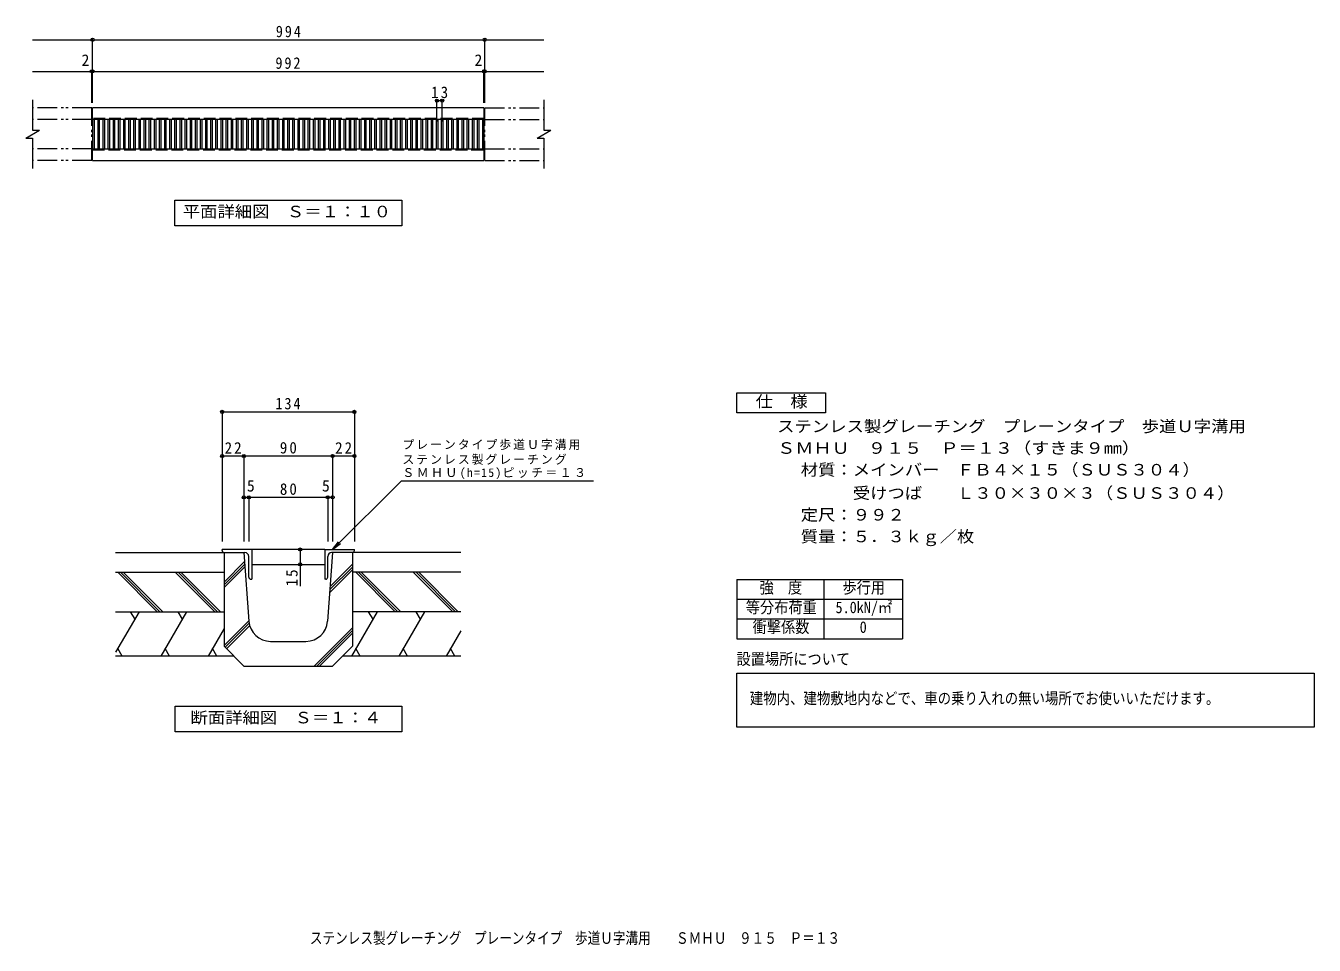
# Model space of a CAD drawing. Units: millimetres at full size, with parts at other scales. Extents: x -658 to 648, y -545 to 387.
import ezdxf
from ezdxf.enums import TextEntityAlignment as Align

# ---------------------------------------------------------------- set-up
doc = ezdxf.new("R2010")
doc.units = ezdxf.units.MM
doc.header["$LTSCALE"] = 4
doc.header["$PDMODE"] = 32
doc.header["$PDSIZE"] = 3.2
doc.linetypes.add('DASHED3', pattern=[4, 3, -1])
doc.linetypes.add('DOUBLE_CHAIN1', pattern=[8.8, 5, -1, 0.6, -0.6, 0.6, -1])
for name, color, linetype, lineweight in [('A-0', 6, 'Continuous', 9), ('A-4', 2, 'Continuous', 9), ('A-5', 7, 'Continuous', 9), ('C-1', 2, 'Continuous', 9), ('C-2', 3, 'Continuous', 9), ('C-4', 7, 'Continuous', 9), ('C-5', 7, 'Continuous', 9)]:
    doc.layers.add(name, color=color, linetype=linetype, lineweight=lineweight)
doc.layers.add('F-5_F-5ﾚｲﾔ', color=2, linetype='Continuous')
doc.styles.add('ＭＳ ゴシック', font='')
doc.styles.get('ＭＳ ゴシック').set_extended_font_data('MS Gothic')

msp = doc.modelspace()

# ---------------------------------------------------------------- linework, layer by layer
at = {"layer": 'A-0', "color": 7}
for p, q in [((-459.372, -3.309), (-459.372, -135.979)), ((-459.372, -4.509), (-325.372, -4.509)), ((-325.372, -3.309), (-325.372, -135.979)), ((-437.372, -49.238), (-459.372, -49.238)), ((-437.372, -48.038), (-437.372, -135.979)), ((-347.372, -49.238), (-437.372, -49.238)), ((-347.372, -48.038), (-347.372, -135.979)), ((-325.372, -49.238), (-347.372, -49.238)), ((-432.372, -91.112), (-437.372, -91.112)), ((-432.372, -89.912), (-432.372, -135.979)), ((-352.372, -91.112), (-432.372, -91.112)), ((-352.372, -89.912), (-352.372, -135.979)), ((-347.372, -91.112), (-352.372, -91.112)), ((-347.372, -143.979), (-341.284, -136.046)), ((-347.372, -143.979), (-339.438, -137.892)), ((-380.29, -143.979), (-380.29, -158.979)), ((-380.29, -158.979), (-380.29, -181.068))]:
    msp.add_line(p, q, dxfattribs=at)
at = {"layer": 'A-0'}
for p, q in [((-567.372, -146.979), (-457.372, -146.979)), ((-457.372, -146.979), (-457.372, -241.979)), ((-457.372, -176.88), (-436.694, -156.202)), ((-347.372, -146.979), (-352.491, -216.593)), ((-217.372, -146.979), (-347.372, -146.979)), ((-567.372, -166.979), (-457.372, -166.979)), ((-525.262, -206.979), (-565.262, -166.979)), ((-522.433, -206.979), (-562.433, -166.979)), ((-519.605, -206.979), (-559.605, -166.979)), ((-466.882, -206.979), (-506.882, -166.979)), ((-464.054, -206.979), (-504.054, -166.979)), ((-461.226, -206.979), (-501.226, -166.979)), ((-457.372, -179.709), (-436.5, -158.837)), ((-457.372, -182.537), (-436.306, -161.471)), ((-350.353, -187.518), (-327.372, -164.537)), ((-350.128, -184.465), (-327.372, -161.709)), ((-349.904, -181.412), (-327.372, -158.88)), ((-217.372, -166.979), (-327.372, -166.979)), ((-283.964, -206.979), (-323.964, -166.979)), ((-281.135, -206.979), (-321.135, -166.979)), ((-278.307, -206.979), (-318.307, -166.979)), ((-225.585, -206.979), (-265.585, -166.979)), ((-222.756, -206.979), (-262.756, -166.979)), ((-219.928, -206.979), (-259.928, -166.979)), ((-543.657, -206.979), (-567.372, -248.055)), ((-567.372, -206.979), (-457.372, -206.979)), ((-552.484, -206.979), (-548.071, -214.624)), ((-495.582, -206.979), (-521.563, -251.979)), ((-504.409, -206.979), (-499.996, -214.624)), ((-302.359, -206.979), (-328.34, -251.979)), ((-217.372, -206.979), (-327.372, -206.979)), ((-311.187, -206.979), (-306.773, -214.624)), ((-254.284, -206.979), (-280.265, -251.979)), ((-263.112, -206.979), (-258.698, -214.624)), ((-457.372, -241.174), (-432.285, -216.086)), ((-456.361, -242.991), (-432.007, -218.636)), ((-454.947, -244.405), (-431.488, -220.946)), ((-457.372, -224.066), (-473.488, -251.979)), ((-366.178, -261.979), (-327.372, -223.173)), ((-363.35, -261.979), (-327.372, -226.002)), ((-360.521, -261.979), (-327.372, -228.83)), ((-217.372, -226.314), (-232.19, -251.979)), ((-560.81, -251.979), (-565.224, -244.335)), ((-512.735, -251.979), (-517.149, -244.335)), ((-464.66, -251.979), (-469.074, -244.335)), ((-457.372, -241.979), (-437.372, -261.979)), ((-410.313, -236.979), (-374.431, -236.979)), ((-319.512, -251.979), (-323.926, -244.335)), ((-271.437, -251.979), (-275.851, -244.335)), ((-223.362, -251.979), (-227.776, -244.335)), ((-447.372, -251.979), (-567.372, -251.979)), ((-217.372, -251.979), (-337.372, -251.979)), ((-437.372, -261.979), (-347.372, -261.979))]:
    msp.add_line(p, q, dxfattribs=at)
at = {"layer": 'A-0', "color": 3}
for p, q in [((-429.372, -143.979), (-459.372, -143.979)), ((-459.372, -144.979), (-459.372, -143.979)), ((-457.372, -146.979), (-436.372, -146.979)), ((-432.372, -171.979), (-432.372, -150.979)), ((-429.372, -143.979), (-429.372, -173.979)), ((-355.372, -143.979), (-429.372, -143.979)), ((-355.372, -143.979), (-355.372, -173.979)), ((-355.372, -143.979), (-325.372, -143.979)), ((-352.372, -171.979), (-352.372, -150.979)), ((-327.372, -146.979), (-348.372, -146.979)), ((-325.372, -144.979), (-325.372, -143.979)), ((-429.372, -158.979), (-355.372, -158.979)), ((-430.372, -173.979), (-429.372, -173.979)), ((-354.372, -173.979), (-355.372, -173.979))]:
    msp.add_line(p, q, dxfattribs=at)
at = {"layer": 'A-0', "color": 7}
msp.add_lwpolyline([(-347.372, -143.979), (-277.585, -74.193), (-82.831, -74.193)], dxfattribs=at)
at = {"layer": 'A-0'}
for points in [[(-457.372, -146.979), (-437.372, -146.979), (-432.253, -216.593)], [(-327.372, -146.979), (-327.372, -241.979), (-347.372, -261.979)]]:
    msp.add_lwpolyline(points, dxfattribs=at)
at = {"layer": 'A-0', "color": 7}
msp.add_lwpolyline([(-507.074, -328.595), (-507.074, -302.595), (-277.074, -302.595), (-277.074, -328.595)], close=True, dxfattribs=at)
at = {"layer": 'A-0', "color": 3}
for centre, radius, start, end in [((-457.372, -144.979), 2, 180, 270), ((-436.372, -150.979), 4, 0, 90), ((-348.372, -150.979), 4, 90, 180), ((-327.372, -144.979), 2, 270, 0), ((-430.372, -171.979), 2, 180, 270), ((-354.372, -171.979), 2, 270, 0)]:
    msp.add_arc(centre, radius, start, end, dxfattribs=at)
at = {"layer": 'A-0'}
for centre, start, end in [((-410.313, -214.979), 184.20536, 270), ((-374.431, -214.979), 270, 355.79464)]:
    msp.add_arc(centre, 22, start, end, dxfattribs=at)
at = {"layer": 'A-0', "color": 7}
for p in [(-459.372, -4.509), (-325.372, -4.509), (-459.372, -49.238), (-437.372, -49.238), (-347.372, -49.238), (-325.372, -49.238), (-437.372, -91.112), (-432.372, -91.112), (-352.372, -91.112), (-347.372, -91.112), (-380.29, -143.979), (-380.29, -158.979)]:
    msp.add_point(p, dxfattribs=at)
at = {"layer": 'A-4'}
for p, q in [((62.483, -174.327), (230.483, -174.327)), ((62.483, -174.327), (62.483, -234.327)), ((150.483, -174.327), (150.483, -234.327)), ((230.483, -174.327), (230.483, -234.327)), ((62.483, -194.327), (230.483, -194.327)), ((62.483, -214.327), (230.483, -214.327)), ((62.483, -234.327), (230.483, -234.327)), ((62.483, -269.102), (647.858, -269.102)), ((62.483, -324), (62.483, -269.102))]:
    msp.add_line(p, q, dxfattribs=at)
msp.add_lwpolyline([(647.858, -269.102), (647.858, -324), (62.483, -324)], dxfattribs=at)
at = {"layer": 'A-5'}
msp.add_lwpolyline([(62.483, -5.341), (62.483, 14.659), (152.483, 14.659), (152.483, -5.341)], close=True, dxfattribs=at)
at = {"layer": 'C-1', "linetype": 'DOUBLE_CHAIN1'}
for p, q in [((-591.572, 303.687), (-651.572, 303.687)), ((-591.572, 250.087), (-591.572, 303.687)), ((-193.172, 303.687), (-133.172, 303.687)), ((-193.172, 250.087), (-193.172, 303.687)), ((-591.572, 291.687), (-651.572, 291.687)), ((-193.172, 291.687), (-133.172, 291.687)), ((-591.572, 262.087), (-651.572, 262.087)), ((-193.172, 262.087), (-133.172, 262.087)), ((-591.572, 250.087), (-651.572, 250.087)), ((-193.172, 250.087), (-133.172, 250.087))]:
    msp.add_line(p, q, dxfattribs=at)
at = {"layer": 'C-1'}
for p, q in [((-193.972, 303.687), (-590.772, 303.687)), ((-590.772, 291.687), (-590.772, 303.687)), ((-193.972, 303.687), (-193.972, 291.687)), ((-193.972, 291.687), (-590.772, 291.687)), ((-658.5, 272.887), (-644.644, 280.887)), ((-140.1, 272.887), (-126.244, 280.887)), ((-590.772, 262.087), (-193.972, 262.087)), ((-590.772, 250.087), (-590.772, 262.087)), ((-193.972, 262.087), (-193.972, 250.087)), ((-590.772, 250.087), (-193.972, 250.087))]:
    msp.add_line(p, q, dxfattribs=at)
at = {"layer": 'C-1', "linetype": 'DASHED3'}
for p, q in [((-193.972, 292.887), (-590.772, 292.887)), ((-590.772, 260.887), (-193.972, 260.887))]:
    msp.add_line(p, q, dxfattribs=at)
at = {"layer": 'C-1'}
for points in [[(-651.572, 311.687), (-651.572, 280.887), (-644.644, 280.887)], [(-133.172, 311.687), (-133.172, 280.887), (-126.244, 280.887)], [(-658.5, 272.887), (-651.572, 272.887), (-651.572, 242.087)], [(-140.1, 272.887), (-133.172, 272.887), (-133.172, 242.087)]]:
    msp.add_lwpolyline(points, dxfattribs=at)
at = {"layer": 'C-2'}
for p, q in [((-590.772, 291.687), (-590.772, 262.087)), ((-589.172, 291.687), (-589.172, 262.087)), ((-585.572, 291.687), (-585.572, 262.087)), ((-583.972, 291.687), (-583.972, 262.087)), ((-580.372, 291.687), (-580.372, 262.087)), ((-578.772, 291.687), (-578.772, 262.087)), ((-575.172, 291.687), (-575.172, 262.087)), ((-573.572, 291.687), (-573.572, 262.087)), ((-569.972, 291.687), (-569.972, 262.087)), ((-568.372, 291.687), (-568.372, 262.087)), ((-564.772, 291.687), (-564.772, 262.087)), ((-563.172, 291.687), (-563.172, 262.087)), ((-559.572, 291.687), (-559.572, 262.087)), ((-557.972, 291.687), (-557.972, 262.087)), ((-554.372, 291.687), (-554.372, 262.087)), ((-552.772, 291.687), (-552.772, 262.087)), ((-549.172, 291.687), (-549.172, 262.087)), ((-547.572, 291.687), (-547.572, 262.087)), ((-543.972, 291.687), (-543.972, 262.087)), ((-542.372, 291.687), (-542.372, 262.087)), ((-538.772, 291.687), (-538.772, 262.087)), ((-537.172, 291.687), (-537.172, 262.087)), ((-533.572, 291.687), (-533.572, 262.087)), ((-531.972, 291.687), (-531.972, 262.087)), ((-528.372, 291.687), (-528.372, 262.087)), ((-526.771, 291.687), (-526.771, 262.087)), ((-523.172, 291.687), (-523.172, 262.087)), ((-521.571, 291.687), (-521.571, 262.087)), ((-517.971, 291.687), (-517.971, 262.087)), ((-516.371, 291.687), (-516.371, 262.087)), ((-512.771, 291.687), (-512.771, 262.087)), ((-511.172, 291.687), (-511.172, 262.087)), ((-507.571, 291.687), (-507.571, 262.087)), ((-505.971, 291.687), (-505.971, 262.087)), ((-502.371, 291.687), (-502.371, 262.087)), ((-500.771, 291.687), (-500.771, 262.087)), ((-497.171, 291.687), (-497.171, 262.087)), ((-495.571, 291.687), (-495.571, 262.087)), ((-491.971, 291.687), (-491.971, 262.087)), ((-490.371, 291.687), (-490.371, 262.087)), ((-486.771, 291.687), (-486.771, 262.087)), ((-485.171, 291.687), (-485.171, 262.087)), ((-481.571, 291.687), (-481.571, 262.087)), ((-479.971, 291.687), (-479.971, 262.087)), ((-476.371, 291.687), (-476.371, 262.087)), ((-474.771, 291.687), (-474.771, 262.087)), ((-471.171, 291.687), (-471.171, 262.087)), ((-469.571, 291.687), (-469.571, 262.087)), ((-465.971, 291.687), (-465.971, 262.087)), ((-464.371, 291.687), (-464.371, 262.087)), ((-460.771, 291.687), (-460.771, 262.087)), ((-459.171, 291.687), (-459.171, 262.087)), ((-455.571, 291.687), (-455.571, 262.087)), ((-453.971, 291.687), (-453.971, 262.087)), ((-450.371, 291.687), (-450.371, 262.087)), ((-448.771, 291.687), (-448.771, 262.087)), ((-445.171, 291.687), (-445.171, 262.087)), ((-443.571, 291.687), (-443.571, 262.087)), ((-439.971, 291.687), (-439.971, 262.087)), ((-438.371, 291.687), (-438.371, 262.087)), ((-434.771, 291.687), (-434.771, 262.087)), ((-433.171, 291.687), (-433.171, 262.087)), ((-429.571, 291.687), (-429.571, 262.087)), ((-427.971, 291.687), (-427.971, 262.087)), ((-424.371, 291.687), (-424.371, 262.087)), ((-422.771, 291.687), (-422.771, 262.087)), ((-419.171, 291.687), (-419.171, 262.087)), ((-417.57, 291.687), (-417.57, 262.087)), ((-413.971, 291.687), (-413.971, 262.087)), ((-412.371, 291.687), (-412.371, 262.087)), ((-408.77, 291.687), (-408.77, 262.087)), ((-407.171, 291.687), (-407.171, 262.087)), ((-403.571, 291.687), (-403.571, 262.087)), ((-401.97, 291.687), (-401.97, 262.087)), ((-398.37, 291.687), (-398.37, 262.087)), ((-396.77, 291.687), (-396.77, 262.087)), ((-393.17, 291.687), (-393.17, 262.087)), ((-391.57, 291.687), (-391.57, 262.087)), ((-387.97, 291.687), (-387.97, 262.087)), ((-386.37, 291.687), (-386.37, 262.087)), ((-382.77, 291.687), (-382.77, 262.087)), ((-381.17, 291.687), (-381.17, 262.087)), ((-377.57, 291.687), (-377.57, 262.087)), ((-375.97, 291.687), (-375.97, 262.087)), ((-372.37, 291.687), (-372.37, 262.087)), ((-370.77, 291.687), (-370.77, 262.087)), ((-367.17, 291.687), (-367.17, 262.087)), ((-365.57, 291.687), (-365.57, 262.087)), ((-361.97, 291.687), (-361.97, 262.087)), ((-360.37, 291.687), (-360.37, 262.087)), ((-356.77, 291.687), (-356.77, 262.087)), ((-355.17, 291.687), (-355.17, 262.087)), ((-351.57, 291.687), (-351.57, 262.087)), ((-349.97, 291.687), (-349.97, 262.087)), ((-346.37, 291.687), (-346.37, 262.087)), ((-344.77, 291.687), (-344.77, 262.087)), ((-341.17, 291.687), (-341.17, 262.087)), ((-339.57, 291.687), (-339.57, 262.087)), ((-335.97, 291.687), (-335.97, 262.087)), ((-334.37, 291.687), (-334.37, 262.087)), ((-330.77, 291.687), (-330.77, 262.087)), ((-329.17, 291.687), (-329.17, 262.087)), ((-325.57, 291.687), (-325.57, 262.087)), ((-323.97, 291.687), (-323.97, 262.087)), ((-320.37, 291.687), (-320.37, 262.087)), ((-318.77, 291.687), (-318.77, 262.087)), ((-315.17, 291.687), (-315.17, 262.087)), ((-313.57, 291.687), (-313.57, 262.087)), ((-309.97, 291.687), (-309.97, 262.087)), ((-308.37, 291.687), (-308.37, 262.087)), ((-304.77, 291.687), (-304.77, 262.087)), ((-303.17, 291.687), (-303.17, 262.087)), ((-299.57, 291.687), (-299.57, 262.087)), ((-297.969, 291.687), (-297.969, 262.087)), ((-294.37, 291.687), (-294.37, 262.087)), ((-292.769, 291.687), (-292.769, 262.087)), ((-289.169, 291.687), (-289.169, 262.087)), ((-287.569, 291.687), (-287.569, 262.087)), ((-283.969, 291.687), (-283.969, 262.087)), ((-282.369, 291.687), (-282.369, 262.087)), ((-278.769, 291.687), (-278.769, 262.087)), ((-277.169, 291.687), (-277.169, 262.087)), ((-273.569, 291.687), (-273.569, 262.087)), ((-271.969, 291.687), (-271.969, 262.087)), ((-268.369, 291.687), (-268.369, 262.087)), ((-266.769, 291.687), (-266.769, 262.087)), ((-263.169, 291.687), (-263.169, 262.087)), ((-261.569, 291.687), (-261.569, 262.087)), ((-257.969, 291.687), (-257.969, 262.087)), ((-256.369, 291.687), (-256.369, 262.087)), ((-252.769, 291.687), (-252.769, 262.087)), ((-251.169, 291.687), (-251.169, 262.087)), ((-247.569, 291.687), (-247.569, 262.087)), ((-245.969, 291.687), (-245.969, 262.087)), ((-242.369, 291.687), (-242.369, 262.087)), ((-240.769, 291.687), (-240.769, 262.087)), ((-237.169, 291.687), (-237.169, 262.087)), ((-235.569, 291.687), (-235.569, 262.087)), ((-231.969, 291.687), (-231.969, 262.087)), ((-230.369, 291.687), (-230.369, 262.087)), ((-226.769, 291.687), (-226.769, 262.087)), ((-225.169, 291.687), (-225.169, 262.087)), ((-221.569, 291.687), (-221.569, 262.087)), ((-219.969, 291.687), (-219.969, 262.087)), ((-216.369, 291.687), (-216.369, 262.087)), ((-214.769, 291.687), (-214.769, 262.087)), ((-211.169, 291.687), (-211.169, 262.087)), ((-209.569, 291.687), (-209.569, 262.087)), ((-205.968, 291.687), (-205.968, 262.087)), ((-204.368, 291.687), (-204.368, 262.087)), ((-200.768, 291.687), (-200.768, 262.087)), ((-199.168, 291.687), (-199.168, 262.087)), ((-195.572, 291.687), (-195.572, 262.087)), ((-193.972, 291.687), (-193.972, 262.087))]:
    msp.add_line(p, q, dxfattribs=at)
at = {"layer": 'C-4'}
for p, q in [((-651.572, 372.486), (-133.172, 372.486)), ((-590.772, 308.487), (-590.772, 373.687)), ((-193.172, 308.487), (-193.172, 373.687)), ((-651.572, 340.487), (-133.172, 340.487)), ((-591.572, 308.487), (-591.572, 341.687)), ((-193.972, 308.487), (-193.972, 341.687)), ((-241.569, 289.599), (-241.569, 312.059)), ((-241.569, 310.859), (-236.369, 310.859)), ((-236.369, 289.599), (-236.369, 312.059))]:
    msp.add_line(p, q, dxfattribs=at)
for p in [(-590.772, 372.486), (-193.172, 372.486), (-591.572, 340.487), (-590.772, 340.487), (-193.972, 340.487), (-193.172, 340.487), (-241.569, 310.859), (-236.369, 310.859)]:
    msp.add_point(p, dxfattribs=at)
at = {"layer": 'C-5'}
msp.add_lwpolyline([(-507.372, 184.087), (-507.372, 210.087), (-277.372, 210.087), (-277.372, 184.087)], close=True, dxfattribs=at)

# ---------------------------------------------------------------- texts
at = {"layer": 'A-0', "color": 2, "style": 'ＭＳ ゴシック'}
for p in [(-434.31, -88.712), (-358.223, -88.712)]:
    msp.add_text('5', height=11.73, dxfattribs=at).set_placement(p, align=Align.BOTTOM_LEFT)
at = {"layer": 'A-0', "color": 2, "style": 'ＭＳ ゴシック', "width": 1.1}
msp.add_text('断面詳細図\u3000Ｓ＝１：４', height=11.73, dxfattribs=at).set_placement((-491.566, -323.595), align=Align.BOTTOM_LEFT)
at = {"layer": 'A-0', "color": 2, "char_height": 11.73, "attachment_point": 7, "style": 'ＭＳ ゴシック'}
for s, insert in [('\\T1.27;\\W0.9;134', (-405.372, -2.109)), ('\\T1.27;\\W0.95;22', (-456.872, -46.838)), ('\\T1.27;\\W0.95;90', (-400.872, -46.838)), ('\\T1.27;\\W0.95;22', (-344.872, -46.838)), ('\\T1.27;\\W0.95;80', (-400.872, -88.712))]:
    msp.add_mtext(s, dxfattribs=dict(at, insert=insert))
at = {"layer": 'A-0', "color": 7, "char_height": 8.798, "attachment_point": 7, "style": 'ＭＳ ゴシック'}
for s, insert in [('\\T1.17;プレーンタイプ歩道Ｕ字溝用', (-276.623, -43.142)), ('\\T1.17;ステンレス製グレーチング', (-276.622, -58.129)), ('\\T1.21;ＳＭＨＵ(h=15)ピッチ＝１３', (-276.622, -72.784))]:
    msp.add_mtext(s, dxfattribs=dict(at, insert=insert))
at = {"layer": 'A-0', "color": 2, "insert": (-382.69, -181.341), "char_height": 11.73, "attachment_point": 7, "rotation": 90, "style": 'ＭＳ ゴシック'}
msp.add_mtext('\\T1.27;\\W0.95;15', dxfattribs=at)
at = {"layer": 'A-5', "color": 2, "style": 'ＭＳ ゴシック'}
for s, width, p in [('仕\u3000様', 1.1, (81.483, -3.341)), ('ステンレス製グレーチング\u3000プレーンタイプ\u3000歩道Ｕ字溝用', 1.1, (103.319, -28.509)), ('ＳＭＨＵ\u3000９１５\u3000Ｐ＝１３（すきま９mm）', 1.15, (103.319, -50.509)), ('材質：メインバー\u3000ＦＢ４×１５（ＳＵＳ３０４）', 1.1, (127.204, -72.509)), ('\u3000\u3000\u3000受けつば\u3000\u3000Ｌ３０×３０×３（ＳＵＳ３０４）', 1.1, (127.204, -96.117)), ('定尺：９９２', 1.1, (127.204, -118.117)), ('質量：５．３ｋｇ／枚', 1.1, (127.204, -140.117))]:
    msp.add_text(s, height=11.73, dxfattribs=dict(at, width=width)).set_placement(p, align=Align.BOTTOM_LEFT)
at = {"layer": 'A-5', "style": 'ＭＳ ゴシック'}
for s, width, p in [('強\u3000度', 0.9, (85.483, -191.927)), ('歩行用', 0.9, (169.483, -191.927)), ('等分布荷重', 0.9, (71.483, -211.927)), ('5.0kN/㎡', 0.9, (162.483, -211.927)), ('衝撃係数', 0.9, (78.483, -231.927)), ('0', 0.9, (186.983, -231.927)), ('設置場所について', 0.9, (62.13, -264.249)), ('建物内、建物敷地内などで、車の乗り入れの無い場所でお使いいただけます。', 0.85, (75.662, -304.062))]:
    msp.add_text(s, height=11.73, dxfattribs=dict(at, width=width)).set_placement(p, align=Align.BOTTOM_LEFT)
at = {"layer": 'C-4', "color": 2, "style": 'ＭＳ ゴシック'}
for p in [(-601.957, 342.486), (-203.556, 342.486)]:
    msp.add_text('2', height=11.73, dxfattribs=at).set_placement(p, align=Align.BOTTOM_LEFT)
at = {"layer": 'C-4', "color": 2, "char_height": 11.73, "attachment_point": 7, "style": 'ＭＳ ゴシック'}
for s, insert in [('\\T1.27;\\W0.9;994', (-404.972, 374.886)), ('\\T1.27;\\W0.9;992', (-405.372, 342.887)), ('\\T1.27;\\W0.95;13', (-247.469, 313.258))]:
    msp.add_mtext(s, dxfattribs=dict(at, insert=insert))
at = {"layer": 'C-5', "color": 2, "style": 'ＭＳ ゴシック', "width": 1.1}
msp.add_text('平面詳細図\u3000Ｓ＝１：１０', height=11.73, dxfattribs=at).set_placement((-499.372, 189.087), align=Align.BOTTOM_LEFT)
at = {"layer": 'F-5_F-5ﾚｲﾔ', "style": 'ＭＳ ゴシック', "width": 0.8}
msp.add_text('ステンレス製グレーチング\u3000プレーンタイプ\u3000歩道Ｕ字溝用\u3000\u3000ＳＭＨＵ\u3000９１５\u3000Ｐ＝１３', height=11.73, dxfattribs=at).set_placement((-370.476, -546.95), align=Align.BOTTOM_LEFT)

doc.saveas('drawing.dxf')
